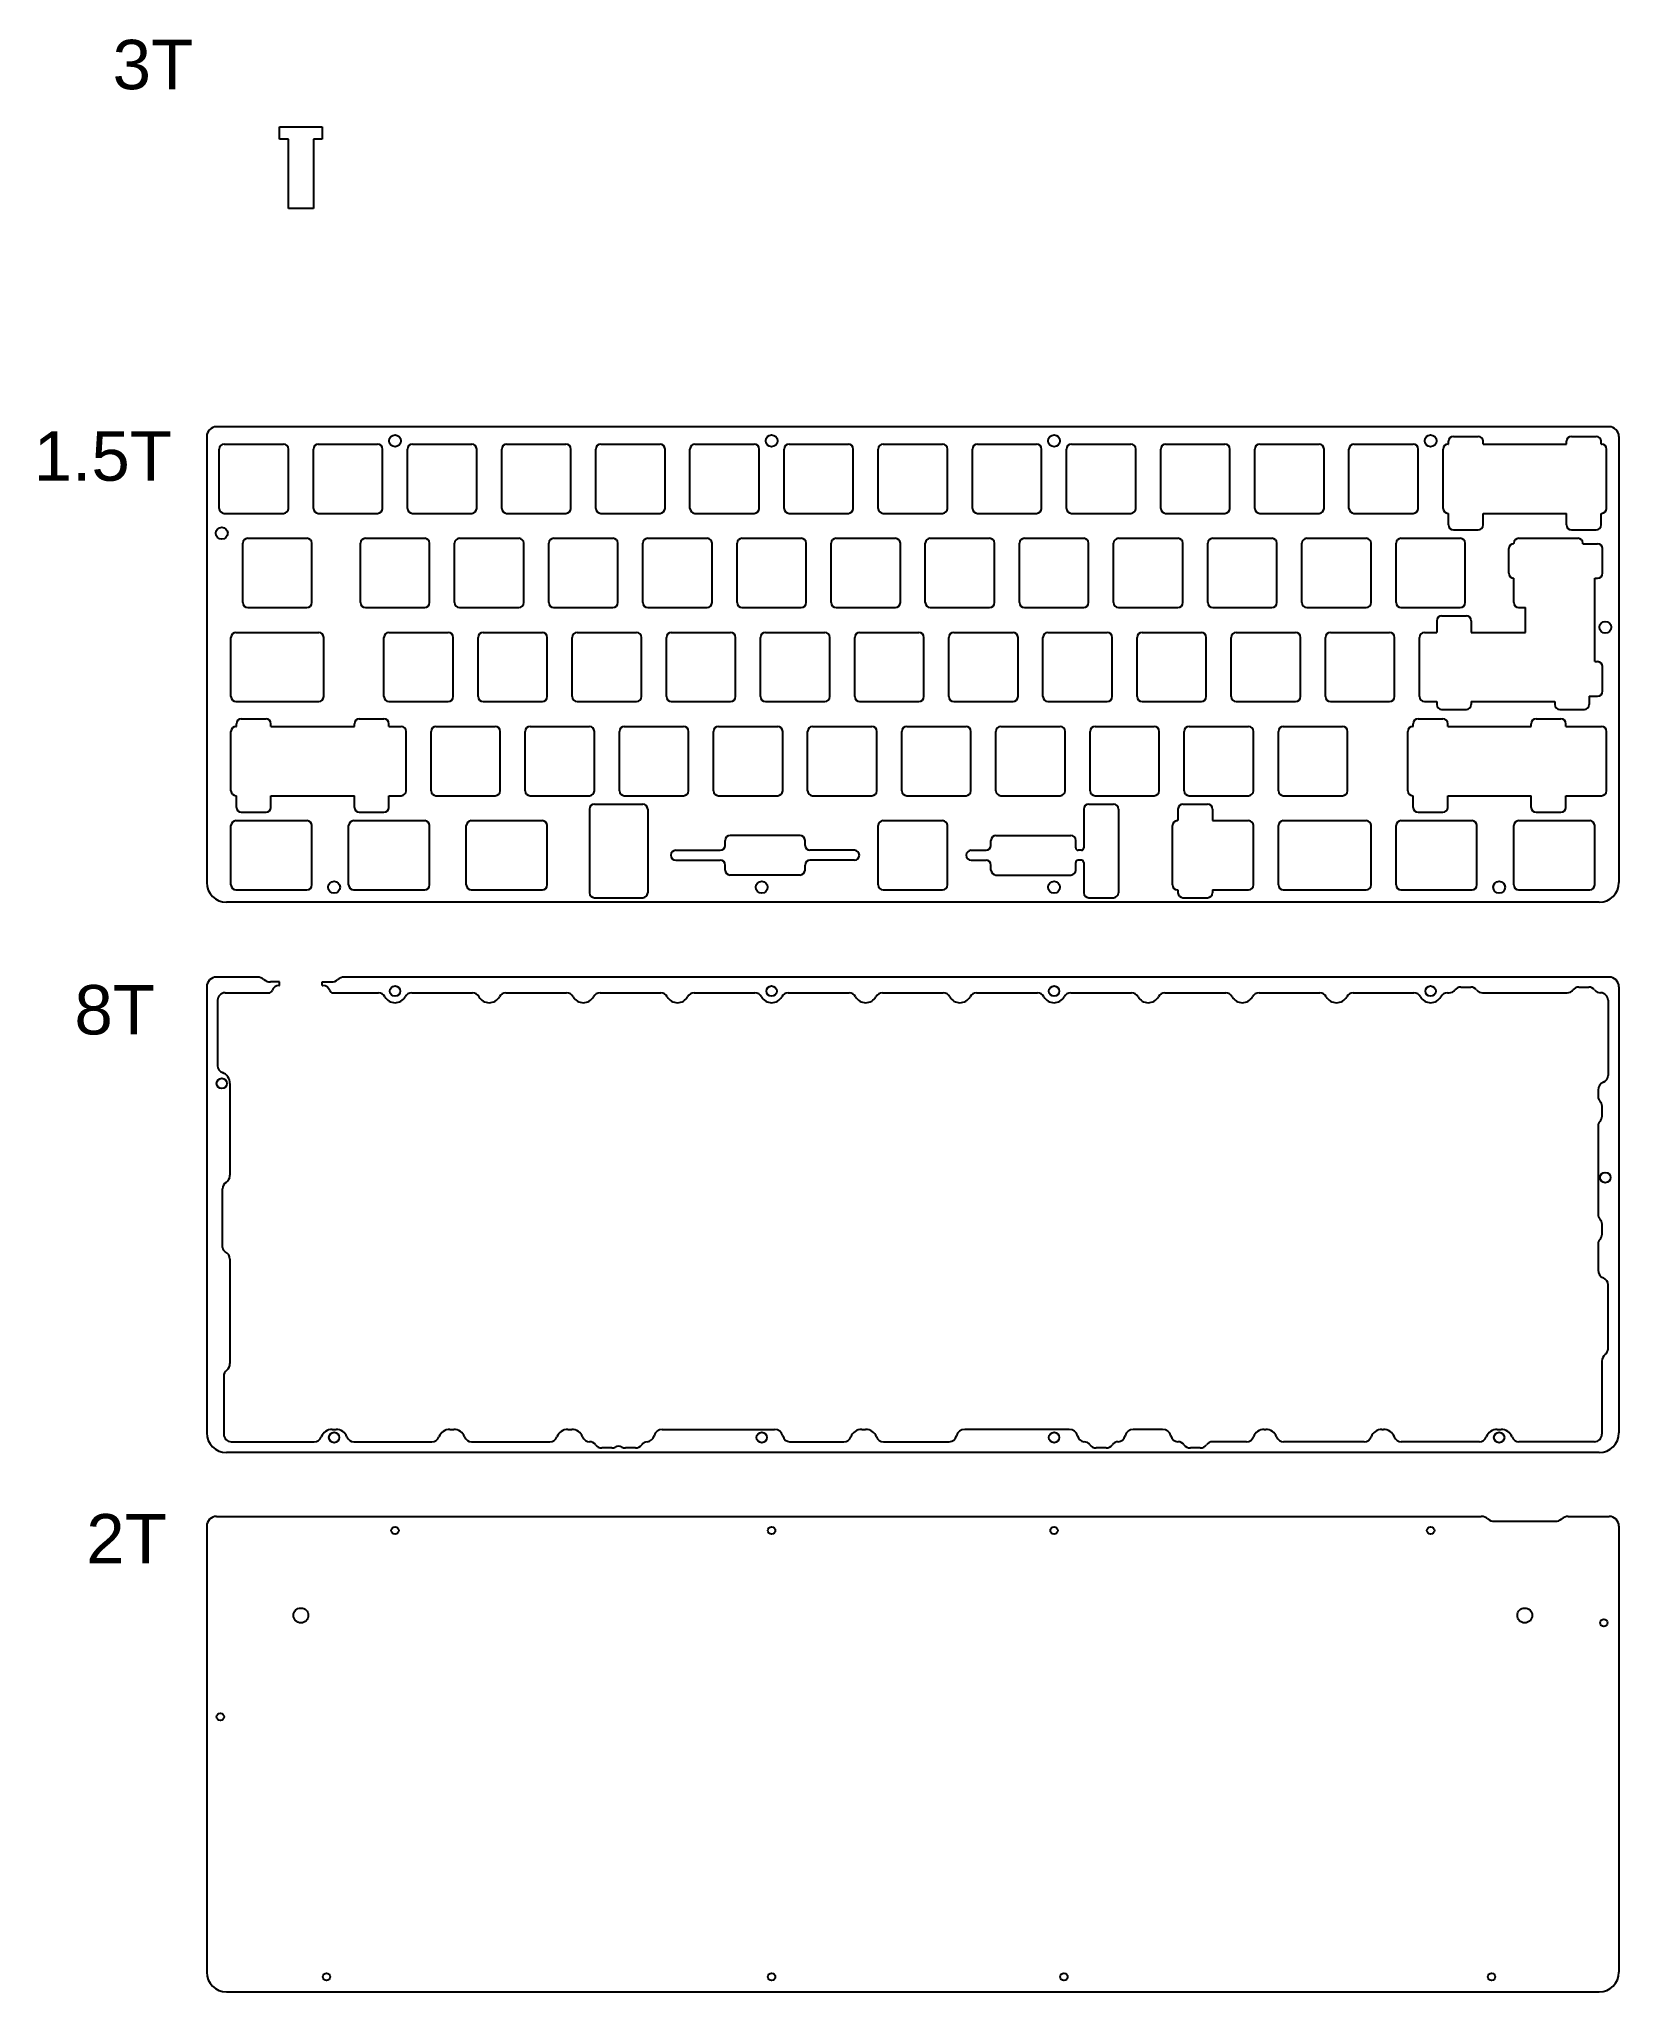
# Model space of a CAD drawing. Header units: millimetres. Extents: x 366 to 685, y 27 to 422.
import ezdxf

# ---------------------------------------------------------------- set-up
doc = ezdxf.new("R2010")
doc.units = ezdxf.units.MM
for name, color, linetype in [('보강판1.5t', 30, 'Continuous'), ('조각 3t', 60, 'Continuous'), ('중간8t', 150, 'Continuous'), ('하판 2t', 50, 'Continuous')]:
    doc.layers.add(name, color=color, linetype=linetype)
doc.styles.get("Standard").update_dxf_attribs({"font": 'arial.ttf'})

# ---------------------------------------------------------------- blocks, each defined once
blk = doc.blocks.new('스위치 구멍')
at = {"layer": '보강판1.5t'}
for p, q in [((1, 0.5), (13, 0.5)), ((0, -12.5), (0, -0.5)), ((14, -12.5), (14, -0.5)), ((1, -13.5), (13, -13.5))]:
    blk.add_line(p, q, dxfattribs=at)
for centre, start, end in [((1, -0.5), 90, 180), ((13, -0.5), 0, 90), ((1, -12.5), 180, 270), ((13, -12.5), 270, 0)]:
    blk.add_arc(centre, 1, start, end, dxfattribs=at)

msp = doc.modelspace()

# ---------------------------------------------------------------- linework, layer by layer
at = {"layer": '보강판1.5t'}
for p, q in [((399.57, 341.49), (399.57, 251.24)), ((683.32, 343.49), (401.57, 343.49)), ((650.75, 339.97), (650.83, 339.97)), ((650.83, 339.97), (650.83, 340.55)), ((651.83, 341.55), (656.83, 341.55)), ((657.83, 339.97), (657.83, 340.55)), ((657.83, 339.97), (674.71, 339.97)), ((674.71, 339.97), (674.71, 340.55)), ((675.71, 341.55), (680.71, 341.55)), ((681.71, 339.97), (681.71, 340.55)), ((681.71, 339.97), (681.8, 339.97)), ((685.32, 341.49), (685.32, 251.24)), ((649.75, 326.97), (649.75, 338.97)), ((682.8, 326.97), (682.8, 338.97)), ((650.75, 325.97), (650.83, 325.97)), ((650.83, 323.61), (650.83, 325.97)), ((657.83, 325.97), (674.71, 325.97)), ((657.83, 323.61), (657.83, 325.97)), ((674.71, 323.61), (674.71, 325.97)), ((681.71, 325.97), (681.8, 325.97)), ((681.71, 323.61), (681.71, 325.97)), ((651.83, 322.61), (656.83, 322.61)), ((665.03, 320.92), (677.03, 320.92)), ((675.71, 322.61), (680.71, 322.61)), ((663.06, 313.83), (663.06, 318.83)), ((664.03, 319.83), (664.03, 319.92)), ((678.03, 319.83), (678.03, 319.92)), ((678.03, 319.83), (681, 319.83)), ((682, 313.83), (682, 318.83)), ((664.03, 307.92), (664.03, 312.83)), ((680.42, 295.95), (680.42, 312.83)), ((680.42, 312.83), (681, 312.83)), ((649.45, 305.22), (654.45, 305.22)), ((665.03, 306.92), (666.42, 306.92)), ((666.42, 301.87), (666.42, 306.92)), ((404.48, 288.87), (404.48, 300.87)), ((405.48, 301.87), (422.24, 301.87)), ((423.24, 288.87), (423.24, 300.87)), ((644.98, 288.87), (644.98, 300.87)), ((645.98, 301.87), (648.45, 301.87)), ((648.45, 304.22), (648.45, 301.87)), ((655.45, 304.22), (655.45, 301.87)), ((655.45, 301.87), (666.42, 301.87)), ((680.42, 295.95), (681, 295.95)), ((682, 289.95), (682, 294.95)), ((679.33, 288.95), (679.33, 287.28)), ((679.33, 288.95), (681, 288.95)), ((405.48, 287.87), (422.24, 287.87)), ((645.98, 287.87), (648.45, 287.87)), ((648.45, 287.87), (648.45, 287.28)), ((649.45, 286.28), (654.45, 286.28)), ((655.45, 287.87), (672.33, 287.87)), ((655.45, 287.87), (655.45, 287.28)), ((672.33, 287.87), (672.33, 287.28)), ((673.33, 286.28), (678.33, 286.28)), ((404.48, 269.82), (404.48, 281.82)), ((405.48, 282.82), (405.57, 282.82)), ((405.57, 282.82), (405.57, 283.4)), ((406.57, 284.4), (411.57, 284.4)), ((412.57, 282.82), (412.57, 283.4)), ((412.57, 282.82), (429.44, 282.82)), ((429.44, 282.82), (429.44, 283.4)), ((430.44, 284.4), (435.44, 284.4)), ((436.44, 282.82), (436.44, 283.4)), ((436.44, 282.82), (438.91, 282.82)), ((439.91, 269.82), (439.91, 281.82)), ((642.6, 269.82), (642.6, 281.82)), ((643.6, 282.82), (643.69, 282.82)), ((643.69, 282.82), (643.69, 283.4)), ((644.69, 284.4), (649.69, 284.4)), ((650.69, 282.82), (650.69, 283.4)), ((650.69, 282.82), (667.57, 282.82)), ((667.57, 282.82), (667.57, 283.4)), ((668.57, 284.4), (673.57, 284.4)), ((674.57, 282.82), (674.57, 283.4)), ((674.57, 282.82), (681.8, 282.82)), ((682.8, 269.82), (682.8, 281.82)), ((405.48, 268.82), (405.57, 268.82)), ((405.57, 266.46), (405.57, 268.82)), ((412.57, 268.82), (429.44, 268.82)), ((412.57, 266.46), (412.57, 268.82)), ((429.44, 266.46), (429.44, 268.82)), ((436.44, 266.46), (436.44, 268.82)), ((436.44, 268.82), (438.91, 268.82)), ((643.6, 268.82), (643.69, 268.82)), ((643.69, 266.46), (643.69, 268.82)), ((650.69, 268.82), (667.57, 268.82)), ((650.69, 266.46), (650.69, 268.82)), ((667.57, 266.46), (667.57, 268.82)), ((674.57, 268.82), (681.8, 268.82)), ((674.57, 266.46), (674.57, 268.82)), ((406.57, 265.46), (411.57, 265.46)), ((430.44, 265.46), (435.44, 265.46)), ((477.03, 266.12), (477.03, 249.18)), ((478.03, 267.12), (487.8, 267.12)), ((488.8, 266.12), (488.8, 249.18)), ((577.05, 266.12), (577.05, 258.27)), ((578.05, 267.12), (583.05, 267.12)), ((584.05, 266.12), (584.05, 249.18)), ((596.1, 266.12), (596.1, 263.77)), ((597.1, 267.12), (602.1, 267.12)), ((603.1, 266.12), (603.1, 263.77)), ((644.69, 265.46), (649.69, 265.46)), ((668.57, 265.46), (673.57, 265.46)), ((404.48, 250.77), (404.48, 262.77)), ((405.48, 263.77), (419.86, 263.77)), ((420.86, 250.77), (420.86, 262.77)), ((428.29, 250.77), (428.29, 262.77)), ((429.29, 263.77), (443.67, 263.77)), ((444.67, 250.77), (444.67, 262.77)), ((452.1, 250.77), (452.1, 262.77)), ((453.1, 263.77), (467.48, 263.77)), ((468.48, 250.77), (468.48, 262.77)), ((594.98, 250.77), (594.98, 262.77)), ((595.98, 263.77), (596.1, 263.77)), ((603.1, 263.77), (610.36, 263.77)), ((611.36, 250.77), (611.36, 262.77)), ((616.41, 250.77), (616.41, 262.77)), ((617.41, 263.77), (634.17, 263.77)), ((635.17, 250.77), (635.17, 262.77)), ((640.22, 250.77), (640.22, 262.77)), ((641.22, 263.77), (655.6, 263.77)), ((656.6, 250.77), (656.6, 262.77)), ((664.03, 250.77), (664.03, 262.77)), ((665.03, 263.77), (679.42, 263.77)), ((680.42, 250.77), (680.42, 262.77)), ((494.48, 257.77), (503.48, 257.77)), ((504.48, 258.77), (504.48, 259.77)), ((519.63, 260.77), (505.48, 260.77)), ((520.63, 258.77), (520.63, 259.77)), ((530.63, 257.77), (521.63, 257.77)), ((554.26, 257.77), (557.26, 257.77)), ((558.26, 258.77), (558.26, 259.77)), ((559.26, 260.77), (574.41, 260.77)), ((575.41, 258.27), (575.41, 259.77)), ((576.55, 257.77), (575.91, 257.77)), ((494.48, 255.77), (503.48, 255.77)), ((504.48, 253.77), (504.48, 254.77)), ((520.63, 253.77), (520.63, 254.77)), ((530.63, 255.77), (521.63, 255.77)), ((554.26, 255.77), (557.26, 255.77)), ((558.26, 253.77), (558.26, 254.77)), ((575.41, 253.77), (575.41, 255.27)), ((576.55, 255.77), (575.91, 255.77)), ((577.05, 255.27), (577.05, 249.18)), ((405.48, 249.77), (419.86, 249.77)), ((429.29, 249.77), (443.67, 249.77)), ((453.1, 249.77), (467.48, 249.77)), ((519.63, 252.77), (505.48, 252.77)), ((559.26, 252.77), (574.41, 252.77)), ((595.98, 249.77), (596.1, 249.77)), ((596.1, 249.77), (596.1, 249.18)), ((603.1, 249.77), (610.36, 249.77)), ((603.1, 249.77), (603.1, 249.18)), ((617.41, 249.77), (634.17, 249.77)), ((641.22, 249.77), (655.6, 249.77)), ((665.03, 249.77), (679.42, 249.77)), ((681.32, 247.24), (403.57, 247.24)), ((478.03, 248.18), (487.8, 248.18)), ((578.05, 248.18), (583.05, 248.18)), ((597.1, 248.18), (602.1, 248.18))]:
    msp.add_line(p, q, dxfattribs=at)
for centre in [(437.67, 340.64), (513.87, 340.64), (571.02, 340.64), (647.22, 340.64), (402.62, 321.94), (682.57, 302.91), (425.35, 250.29), (511.87, 250.29), (571.02, 250.29), (661.09, 250.29)]:
    msp.add_circle(centre, 1.2, dxfattribs=at)
for centre, radius, start, end in [((401.57, 341.49), 2, 90, 180), ((650.75, 338.97), 1, 90, 180), ((651.83, 340.55), 1, 90, 180), ((656.83, 340.55), 1, 360, 90), ((675.71, 340.55), 1, 90, 180), ((680.71, 340.55), 1, 360, 90), ((681.8, 338.97), 1, 0, 90), ((683.32, 341.49), 2, 0, 90), ((650.75, 326.97), 1, 180, 270), ((681.8, 326.97), 1, 270, 0), ((651.83, 323.61), 1, 180, 270), ((656.83, 323.61), 1, 270, 360), ((665.03, 319.92), 1, 90, 180), ((675.71, 323.61), 1, 180, 270), ((677.03, 319.92), 1, 0, 90), ((680.71, 323.61), 1, 270, 360), ((664.06, 318.83), 1, 91.5071, 180), ((681, 318.83), 1, 0, 90), ((664.06, 313.83), 1, 180, 268.4929), ((681, 313.83), 1, 270, 0), ((649.45, 304.22), 1, 90, 180), ((654.45, 304.22), 1, 0, 90), ((665.03, 307.92), 1, 180, 270), ((405.48, 300.87), 1, 90, 180), ((422.24, 300.87), 1, 0, 90), ((645.98, 300.87), 1, 90, 180), ((681, 294.95), 1, 0, 90), ((405.48, 288.87), 1, 180, 270), ((422.24, 288.87), 1, 270, 0), ((645.98, 288.87), 1, 180, 270), ((681, 289.95), 1, 270, 0), ((649.45, 287.28), 1, 180, 270), ((654.45, 287.28), 1, 270, 0), ((673.33, 287.28), 1, 180, 270), ((678.33, 287.28), 1, 270, 0), ((405.48, 281.82), 1, 90, 180), ((406.57, 283.4), 1, 90, 180), ((411.57, 283.4), 1, 360, 90), ((430.44, 283.4), 1, 90, 180), ((435.44, 283.4), 1, 360, 90), ((438.91, 281.82), 1, 0, 90), ((643.6, 281.82), 1, 90, 180), ((644.69, 283.4), 1, 90, 180), ((649.69, 283.4), 1, 360, 90), ((668.57, 283.4), 1, 90, 180), ((673.57, 283.4), 1, 360, 90), ((681.8, 281.82), 1, 0, 90), ((405.48, 269.82), 1, 180, 270), ((438.91, 269.82), 1, 270, 0), ((643.6, 269.82), 1, 180, 270), ((681.8, 269.82), 1, 270, 0), ((406.57, 266.46), 1, 180, 270), ((411.57, 266.46), 1, 270, 360), ((430.44, 266.46), 1, 180, 270), ((435.44, 266.46), 1, 270, 360), ((478.03, 266.12), 1, 90, 180), ((487.8, 266.12), 1, 0, 90), ((578.05, 266.12), 1, 90, 180), ((583.05, 266.12), 1, 0, 90), ((597.1, 266.12), 1, 90, 180), ((602.1, 266.12), 1, 0, 90), ((644.69, 266.46), 1, 180, 270), ((649.69, 266.46), 1, 270, 360), ((668.57, 266.46), 1, 180, 270), ((673.57, 266.46), 1, 270, 360), ((405.48, 262.77), 1, 90, 180), ((419.86, 262.77), 1, 0, 90), ((429.29, 262.77), 1, 90, 180), ((443.67, 262.77), 1, 0, 90), ((453.1, 262.77), 1, 90, 180), ((467.48, 262.77), 1, 0, 90), ((595.98, 262.77), 1, 90, 180), ((610.36, 262.77), 1, 0, 90), ((617.41, 262.77), 1, 90, 180), ((634.17, 262.77), 1, 0, 90), ((641.22, 262.77), 1, 90, 180), ((655.6, 262.77), 1, 0, 90), ((665.03, 262.77), 1, 90, 180), ((679.42, 262.77), 1, 0, 90), ((494.48, 256.77), 1, 90, 180), ((503.48, 258.77), 1, 270, 0), ((505.48, 259.77), 1, 90, 180), ((519.63, 259.77), 1, 360, 90), ((521.63, 258.77), 1, 180, 270), ((530.63, 256.77), 1, 0, 90), ((554.26, 256.77), 1, 90, 180), ((557.26, 258.77), 1, 270, 0), ((559.26, 259.77), 1, 90, 180), ((574.41, 259.77), 1, 0, 90), ((575.91, 258.27), 0.5, 180, 270), ((576.55, 258.27), 0.5, 270, 0), ((494.48, 256.77), 1, 180, 270), ((503.48, 254.77), 1, 0, 90), ((505.48, 253.77), 1, 180, 270), ((519.63, 253.77), 1, 270, 0), ((521.63, 254.77), 1, 90, 180), ((530.63, 256.77), 1, 270, 0), ((554.26, 256.77), 1, 180, 270), ((557.26, 254.77), 1, 0, 90), ((559.26, 253.77), 1, 180, 270), ((574.41, 253.77), 1, 270, 0), ((575.91, 255.27), 0.5, 90, 180), ((576.55, 255.27), 0.5, 0, 90), ((403.57, 251.24), 4, 180, 270), ((405.48, 250.77), 1, 180, 270), ((419.86, 250.77), 1, 270, 0), ((429.29, 250.77), 1, 180, 270), ((443.67, 250.77), 1, 270, 0), ((453.1, 250.77), 1, 180, 270), ((467.48, 250.77), 1, 270, 0), ((478.03, 249.18), 1, 180, 270), ((487.8, 249.18), 1, 270, 0), ((578.05, 249.18), 1, 180, 270), ((583.05, 249.18), 1, 270, 0), ((595.98, 250.77), 1, 180, 270), ((597.1, 249.18), 1, 180, 270), ((602.1, 249.18), 1, 270, 0), ((610.36, 250.77), 1, 270, 0), ((617.41, 250.77), 1, 180, 270), ((634.17, 250.77), 1, 270, 0), ((641.22, 250.77), 1, 180, 270), ((655.6, 250.77), 1, 270, 0), ((665.03, 250.77), 1, 180, 270), ((679.42, 250.77), 1, 270, 0), ((681.32, 251.24), 4, 270, 0)]:
    msp.add_arc(centre, radius, start, end, dxfattribs=at)
at = {"layer": '조각 3t'}
for p, q in [((414.32, 404.18), (422.92, 404.18)), ((414.32, 401.68), (414.32, 404.18)), ((422.92, 404.18), (422.92, 401.68)), ((416.1, 401.68), (414.32, 401.68)), ((416.1, 387.68), (416.1, 401.68)), ((422.92, 401.68), (421.15, 401.68)), ((421.15, 401.68), (421.15, 387.68)), ((421.15, 387.68), (416.1, 387.68))]:
    msp.add_line(p, q, dxfattribs=at)
at = {"layer": '중간8t'}
for p, q in [((399.57, 230.12), (399.57, 139.87)), ((409.82, 232.12), (401.57, 232.12)), ((414.32, 231.12), (412.46, 231.12)), ((414.21, 230.42), (414.32, 230.42)), ((414.32, 230.42), (414.32, 231.12)), ((422.92, 230.42), (422.92, 231.12)), ((422.92, 231.12), (424.78, 231.12)), ((422.92, 230.42), (423.04, 230.42)), ((683.32, 232.12), (427.43, 232.12)), ((653.33, 230.08), (655.33, 230.08)), ((677.21, 230.08), (679.21, 230.08)), ((685.32, 230.12), (685.32, 139.87)), ((401.77, 227.42), (401.77, 214.18)), ((403.27, 228.92), (412.12, 228.92)), ((425.12, 228.92), (434.3, 228.92)), ((441.05, 228.92), (453.35, 228.92)), ((460.1, 228.92), (472.4, 228.92)), ((479.15, 228.92), (491.45, 228.92)), ((498.2, 228.92), (510.5, 228.92)), ((517.25, 228.92), (529.55, 228.92)), ((536.3, 228.92), (548.6, 228.92)), ((555.35, 228.92), (567.65, 228.92)), ((574.4, 228.92), (586.7, 228.92)), ((593.45, 228.92), (605.75, 228.92)), ((612.5, 228.92), (624.8, 228.92)), ((631.55, 228.92), (643.85, 228.92)), ((650.6, 228.92), (650.96, 228.92)), ((657.7, 228.92), (674.84, 228.92)), ((681.58, 228.92), (681.62, 228.92)), ((683.12, 227.42), (683.12, 212.22)), ((404.27, 210.58), (404.27, 192)), ((681.12, 209.25), (681.12, 207.98)), ((681.9, 203.96), (681.9, 205.96)), ((681.12, 201.94), (681.12, 184.1)), ((402.77, 177.41), (402.77, 189.28)), ((681.9, 180.08), (681.9, 182.08)), ((681.12, 178.07), (681.12, 172.79)), ((404.27, 175), (404.27, 153.9)), ((683.12, 156.9), (683.12, 169.82)), ((681.87, 154.37), (681.87, 139.57)), ((403.02, 151.36), (403.02, 139.57)), ((424.95, 140.57), (425.75, 140.57)), ((448.76, 140.57), (449.56, 140.57)), ((472.63, 140.57), (473.43, 140.57)), ((491.75, 140.57), (514.46, 140.57)), ((532.1, 140.57), (532.9, 140.57)), ((574.1, 140.57), (552.94, 140.57)), ((592.98, 140.57), (587.05, 140.57)), ((613.56, 140.57), (613.86, 140.57)), ((637.38, 140.57), (637.68, 140.57)), ((660.69, 140.57), (661.49, 140.57)), ((681.32, 135.87), (403.57, 135.87)), ((404.52, 138.07), (421.34, 138.07)), ((429.35, 138.07), (445.15, 138.07)), ((453.16, 138.07), (469.02, 138.07)), ((481.53, 136.81), (479.53, 136.81)), ((486.3, 136.81), (484.3, 136.81)), ((517.58, 138.07), (528.5, 138.07)), ((536.51, 138.07), (549.81, 138.07)), ((581.55, 136.81), (579.55, 136.81)), ((600.6, 136.81), (598.6, 136.81)), ((609.96, 138.07), (603.09, 138.07)), ((633.77, 138.07), (617.47, 138.07)), ((657.08, 138.07), (641.28, 138.07)), ((680.37, 138.07), (665.09, 138.07))]:
    msp.add_line(p, q, dxfattribs=at)
for centre in [(437.67, 229.27), (513.87, 229.27), (571.02, 229.27), (647.22, 229.27), (402.62, 210.58), (682.57, 191.54), (425.35, 138.92), (511.87, 138.92), (571.02, 138.92), (661.09, 138.92)]:
    msp.add_circle(centre, 1.05, dxfattribs=at)
for centre, radius, start, end in [((401.57, 230.12), 2, 90, 180), ((409.82, 230.12), 2, 48.5904, 90), ((412.46, 233.12), 2, 228.5904, 270), ((412.12, 229.62), 0.7, 270, 341.447), ((414.21, 228.92), 1.5, 90, 161.447), ((423.04, 228.92), 1.5, 18.553, 90), ((425.12, 229.62), 0.7, 198.553, 270), ((424.78, 233.12), 2, 270, 311.4096), ((427.43, 230.12), 2, 90, 131.4096), ((650.96, 230.42), 1.5, 270, 322.1691), ((653.33, 228.58), 1.5, 90, 142.1691), ((655.33, 228.58), 1.5, 37.8309, 90), ((657.7, 230.42), 1.5, 217.8309, 270), ((674.84, 230.42), 1.5, 270, 322.1691), ((677.21, 228.58), 1.5, 90, 142.1691), ((679.21, 228.58), 1.5, 37.8309, 90), ((681.58, 230.42), 1.5, 217.8309, 270), ((683.32, 230.12), 2, 0, 90), ((403.27, 227.42), 1.5, 90, 180), ((434.3, 227.42), 1.5, 28.7193, 90), ((437.67, 229.27), 2.35, 208.7193, 331.2807), ((441.05, 227.42), 1.5, 90, 151.2807), ((453.35, 227.42), 1.5, 28.7193, 90), ((456.72, 229.27), 2.35, 208.7193, 331.2807), ((460.1, 227.42), 1.5, 90, 151.2807), ((472.4, 227.42), 1.5, 28.7193, 90), ((475.77, 229.27), 2.35, 208.7193, 331.2807), ((479.15, 227.42), 1.5, 90, 151.2807), ((491.45, 227.42), 1.5, 28.7193, 90), ((494.82, 229.27), 2.35, 208.7193, 331.2807), ((498.2, 227.42), 1.5, 90, 151.2807), ((510.5, 227.42), 1.5, 28.7193, 90), ((513.87, 229.27), 2.35, 208.7193, 331.2807), ((517.25, 227.42), 1.5, 90, 151.2807), ((529.55, 227.42), 1.5, 28.7193, 90), ((532.92, 229.27), 2.35, 208.7193, 331.2807), ((536.3, 227.42), 1.5, 90, 151.2807), ((548.6, 227.42), 1.5, 28.7193, 90), ((551.97, 229.27), 2.35, 208.7193, 331.2807), ((555.35, 227.42), 1.5, 90, 151.2807), ((567.65, 227.42), 1.5, 28.7193, 90), ((571.02, 229.27), 2.35, 208.7193, 331.2807), ((574.4, 227.42), 1.5, 90, 151.2807), ((586.7, 227.42), 1.5, 28.7193, 90), ((590.07, 229.27), 2.35, 208.7193, 331.2807), ((593.45, 227.42), 1.5, 90, 151.2807), ((605.75, 227.42), 1.5, 28.7193, 90), ((609.12, 229.27), 2.35, 208.7193, 331.2807), ((612.5, 227.42), 1.5, 90, 151.2807), ((624.8, 227.42), 1.5, 28.7193, 90), ((628.17, 229.27), 2.35, 208.7193, 331.2807), ((631.55, 227.42), 1.5, 90, 151.2807), ((643.85, 227.42), 1.5, 28.7193, 90), ((647.22, 229.27), 2.35, 208.7193, 331.2807), ((650.6, 227.42), 1.5, 90, 151.2807), ((681.62, 227.42), 1.5, 360, 90), ((403.27, 214.18), 1.5, 180, 249.473), ((401.92, 210.58), 2.35, 0, 69.473), ((682.82, 209.25), 1.7, 112.0243, 180), ((681.62, 212.22), 1.5, 292.0243, 360), ((682.62, 207.98), 1.5, 180, 222.2345), ((680.4, 205.96), 1.5, 0, 42.2345), ((682.62, 201.94), 1.5, 137.7655, 180), ((680.4, 203.96), 1.5, 317.7655, 0), ((404.27, 189.28), 1.5, 122.09, 180), ((402.57, 192), 1.7, 302.09, 0), ((682.62, 184.1), 1.5, 180, 222.2345), ((680.4, 182.08), 1.5, 0, 42.2345), ((682.62, 178.07), 1.5, 137.7655, 180), ((680.4, 180.08), 1.5, 317.7655, 0), ((403.77, 177.41), 1, 180, 243.6122), ((402.57, 175), 1.7, 0, 63.6122), ((682.82, 172.79), 1.7, 180, 247.9757), ((681.62, 169.82), 1.5, 360, 67.9757), ((683.57, 154.37), 1.7, 127.5437, 180), ((681.62, 156.9), 1.5, 307.5437, 360), ((404.52, 151.36), 1.5, 127.5437, 180), ((402.57, 153.9), 1.7, 307.5437, 0), ((403.57, 139.87), 4, 180, 270), ((404.52, 139.57), 1.5, 180, 270), ((421.34, 139.57), 1.5, 270, 339.473), ((424.95, 138.22), 2.35, 90, 159.473), ((425.75, 138.22), 2.35, 20.527, 90), ((429.35, 139.57), 1.5, 200.527, 270), ((445.15, 139.57), 1.5, 270, 339.473), ((448.76, 138.22), 2.35, 90, 159.473), ((449.56, 138.22), 2.35, 20.527, 90), ((453.16, 139.57), 1.5, 200.527, 270), ((469.02, 139.57), 1.5, 270, 339.473), ((472.63, 138.22), 2.35, 90, 159.473), ((473.43, 138.22), 2.35, 20.527, 90), ((477.04, 139.57), 1.5, 200.527, 270.0878), ((488.62, 139.57), 1.5, 273.2185, 347.4512), ((491.75, 138.87), 1.7, 90, 167.4512), ((514.46, 138.87), 1.7, 12.6356, 90), ((517.58, 139.57), 1.5, 192.6356, 270), ((528.5, 139.57), 1.5, 270, 339.473), ((532.1, 138.22), 2.35, 90, 159.473), ((532.9, 138.22), 2.35, 20.527, 90), ((536.51, 139.57), 1.5, 200.527, 270), ((549.81, 139.57), 1.5, 270, 347.3644), ((552.94, 138.87), 1.7, 90, 167.3644), ((574.1, 138.87), 1.7, 12.5488, 90), ((577.22, 139.57), 1.5, 192.5488, 266.7815), ((583.92, 139.57), 1.5, 272.2522, 347.4069), ((587.05, 138.87), 1.7, 90, 167.4069), ((592.98, 138.87), 1.7, 12.6356, 90), ((596.1, 139.57), 1.5, 192.6356, 270.0253), ((609.96, 139.57), 1.5, 270, 339.473), ((613.56, 138.22), 2.35, 90, 159.473), ((613.86, 138.22), 2.35, 20.527, 90), ((617.47, 139.57), 1.5, 200.527, 270), ((633.77, 139.57), 1.5, 270, 339.473), ((637.38, 138.22), 2.35, 90, 159.473), ((637.68, 138.22), 2.35, 20.527, 90), ((641.28, 139.57), 1.5, 200.527, 270), ((657.08, 139.57), 1.5, 270, 339.473), ((660.69, 138.22), 2.35, 90, 159.473), ((661.49, 138.22), 2.35, 20.527, 90), ((665.09, 139.57), 1.5, 200.527, 270), ((680.37, 139.57), 1.5, 270, 0), ((681.32, 139.87), 4, 270, 0), ((477.04, 136.57), 1.5, 36.4092, 90.0878), ((479.53, 138.41), 1.6, 216.4092, 270), ((481.53, 138.41), 1.6, 270, 296.4589), ((482.92, 135.64), 1.5, 63.5411, 116.4589), ((484.3, 138.41), 1.6, 243.5411, 270), ((486.3, 138.41), 1.6, 270, 323.5908), ((488.79, 136.57), 1.5, 93.2185, 143.5908), ((577.05, 136.57), 1.5, 36.4092, 86.7815), ((579.55, 138.41), 1.6, 216.4092, 270), ((581.55, 138.41), 1.6, 270, 323.5908), ((584.04, 136.57), 1.5, 92.2522, 143.5908), ((596.1, 136.57), 1.5, 36.4092, 90.0253), ((598.6, 138.41), 1.6, 216.4092, 270), ((600.6, 138.41), 1.6, 270, 323.5908), ((603.09, 136.57), 1.5, 90, 143.5908)]:
    msp.add_arc(centre, radius, start, end, dxfattribs=at)
at = {"layer": '하판 2t'}
for p, q in [((401.57, 122.96), (657.47, 122.96)), ((675.08, 122.96), (683.32, 122.96)), ((399.57, 120.96), (399.57, 30.71)), ((660.11, 121.96), (672.43, 121.96)), ((685.32, 120.96), (685.32, 30.71)), ((403.57, 26.71), (681.32, 26.71))]:
    msp.add_line(p, q, dxfattribs=at)
for centre, radius in [((437.67, 120.11), 0.75), ((513.87, 120.11), 0.75), ((571.02, 120.11), 0.75), ((647.22, 120.11), 0.75), ((418.62, 102.91), 1.5), ((666.27, 102.91), 1.5), ((682.27, 101.41), 0.75), ((402.33, 82.38), 0.75), ((423.81, 29.76), 0.75), ((513.87, 29.76), 0.75), ((573.02, 29.76), 0.75), ((659.55, 29.76), 0.75)]:
    msp.add_circle(centre, radius, dxfattribs=at)
for centre, radius, start, end in [((401.57, 120.96), 2, 90, 180), ((657.47, 120.96), 2, 48.5904, 90), ((675.08, 120.96), 2, 90, 131.4096), ((683.32, 120.96), 2, 0, 90), ((660.11, 123.96), 2, 228.5904, 270), ((672.43, 123.96), 2, 270, 311.4096), ((403.57, 30.71), 4, 180, 270), ((681.32, 30.71), 4, 270, 0)]:
    msp.add_arc(centre, radius, start, end, dxfattribs=at)

# ---------------------------------------------------------------- block references
at = {"layer": '보강판1.5t'}
for p in [(402.1, 339.47), (421.15, 339.47), (440.2, 339.47), (459.25, 339.47), (478.3, 339.47), (497.35, 339.47), (516.4, 339.47), (535.45, 339.47), (554.5, 339.47), (573.55, 339.47), (592.6, 339.47), (611.65, 339.47), (630.7, 339.47), (406.86, 320.42), (430.67, 320.42), (449.72, 320.42), (468.77, 320.42), (487.82, 320.42), (506.87, 320.42), (525.92, 320.42), (544.97, 320.42), (564.02, 320.42), (583.07, 320.42), (602.12, 320.42), (621.17, 320.42), (640.22, 320.42), (435.43, 301.37), (454.48, 301.37), (473.53, 301.37), (492.58, 301.37), (511.63, 301.37), (530.68, 301.37), (549.73, 301.37), (568.78, 301.37), (587.83, 301.37), (606.88, 301.37), (625.93, 301.37), (444.96, 282.32), (464.01, 282.32), (483.06, 282.32), (502.11, 282.32), (521.16, 282.32), (540.21, 282.32), (559.26, 282.32), (578.31, 282.32), (597.36, 282.32), (616.41, 282.32), (535.45, 263.27)]:
    msp.add_blockref('스위치 구멍', p, dxfattribs=at)

# ---------------------------------------------------------------- texts
at = {"layer": '보강판1.5t', "insert": (364.58, 342.57), "char_height": 10, "attachment_point": 1}
msp.add_mtext_dynamic_manual_height_columns('1.5T', width=64.2137, gutter_width=12.5, heights=[0], dxfattribs=at)
at = {"layer": '조각 3t', "insert": (380.53, 421.81), "char_height": 10, "attachment_point": 1}
msp.add_mtext_dynamic_manual_height_columns('3T', width=55.5572, gutter_width=12.5, heights=[0], dxfattribs=at)
at = {"layer": '중간8t', "insert": (372.8, 230.5), "char_height": 10, "attachment_point": 1}
msp.add_mtext_dynamic_manual_height_columns('8T', width=64.2137, gutter_width=12.5, heights=[0], dxfattribs=at)
at = {"layer": '하판 2t', "insert": (375.19, 123.43), "char_height": 10, "attachment_point": 1}
msp.add_mtext_dynamic_manual_height_columns('2T', width=1.8043, gutter_width=12.5, heights=[0], dxfattribs=at)

doc.saveas('drawing.dxf')
